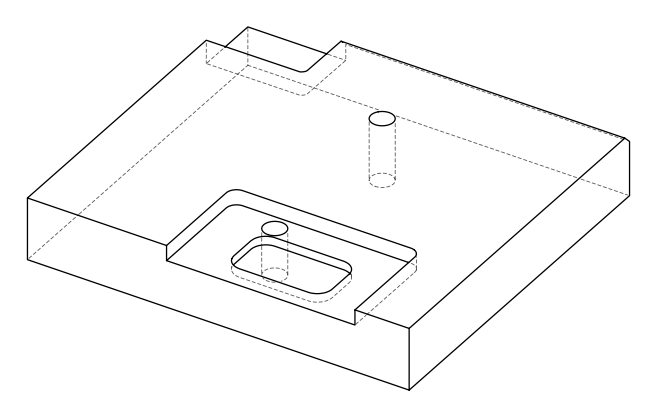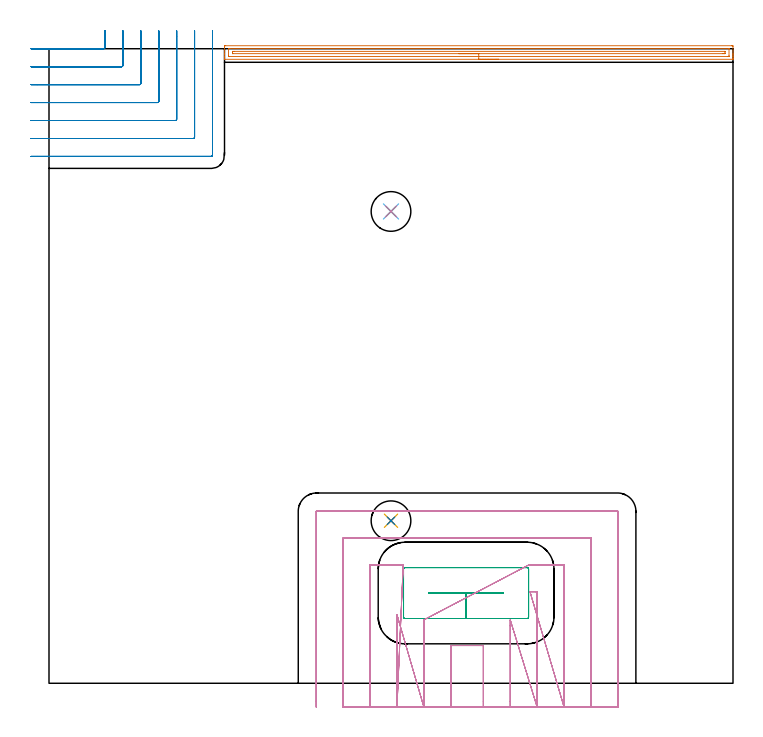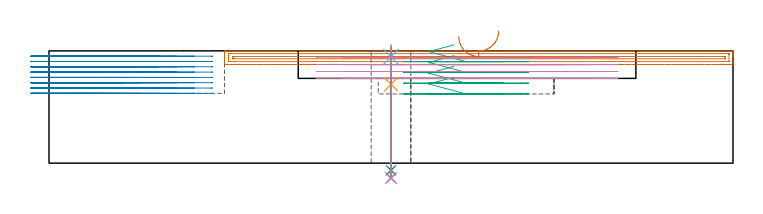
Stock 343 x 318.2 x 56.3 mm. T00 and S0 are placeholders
(PLAN: 10 operations, 8 tool changes, 38.4 min)
(1 AREA_MILL | FG_CHAMFER_SURFACE | UGT0205_001 | 6.3 min | 5998 mm3)
(2 MILL_CORNER_NOTCH_RECTANGULAR | CORNER_NOTCH_RECTANGULAR | NXT0201_011 | Follow Part, ap 3, ae 75% | 12.5 min | 112184 mm3)
(3 MILL_RECTANGULAR_POCKET | POCKET_RECTANGULAR_STRAIGHT | UGT0201_109 | Follow Part, ap 6.35, ae 75% | 2.64 min | 93552 mm3)
(4 MILL_SLOT | SLOT_PARTIAL_RECTANGULAR | UGT0201_100 | Follow Part, ap 4.5, ae 75% | 15.94 min | 162644 mm3)
(5 SPOT_DRILL | STEP1HOLE | NXT0321_9005460120000 | 0.05 min | 172 mm3)
(6 SPOT_DRILL_1 | STEP1HOLE_1 | NXT0321_9005460120000 | 0.05 min | 182 mm3)
(7 DRILL_THROUGH_HOLE_INTO_CENTER | STEP1HOLE | NXT0301_087 | 0.2 min | 4296 mm3)
(8 DRILL_TO_ENLARGE_THROUGH_HOLE | STEP1HOLE | UGT0301_265 | 0.21 min | 8737 mm3)
(9 DRILL_THROUGH_HOLE_INTO_CENTER_1 | STEP1HOLE_1 | NXT0301_087 | 0.25 min | 5747 mm3)
(10 DRILL_TO_ENLARGE_THROUGH_HOLE_1 | STEP1HOLE_1 | UGT0301_265 | 0.26 min | 11547 mm3)
(TOOL UGT0205_001 | Chamfer Mill 20 x 3 x 45 deg. | D20 FL50 Z2)
(TOOL NXT0201_011 | ENDMILL 12mm [2P460-1200-NA 1630] | D12 FL38 Z6)
(TOOL UGT0201_109 | End Mill 25.4 mm | D25.4 FL25 Z2)
(TOOL UGT0201_100 | End Mill 18 mm | D18 FL22 Z2)
(TOOL NXT0321_9005460120000 | NC Spot Drill, 142deg, 12mm, Carbide, Uncoated | D12 PA142 FL30 Z2)
(TOOL NXT0301_087 | Carbide Drill 11.6mm [860.1-1160-058A1-MM 2214] | D11.6 PA140 FL72 Z2)
(TOOL UGT0301_265 | Twist Drill 19.9 mm | D19.9 PA118 FL140 Z2)
(OP 1 AREA_MILL)
G17 G21 G94 G90
T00 M6
G54
G17 G0 G90 X225.5 Y312.9 S1061 M3
G43 Z66.3 H0
G94 G1 X225.462 Z65.428 F250.
X225.348 Z64.563
X225.159 Z63.712
X224.897 Z62.88
X224.563 Z62.074
X224.16 Z61.3
X223.692 Z60.564
X223.16 Z59.872
X222.571 Z59.229
X221.928 Z58.64
X221.236 Z58.108
X220.5 Z57.64
X219.726 Z57.237
X218.92 Z56.903
X218.088 Z56.641
X217.236 Z56.452
X216.372 Z56.338
X215.5 Z56.3
X88.174
X88.01 Y312.902 Z56.288
X88.002 Y313.031 Z56.161
X88. Y313.166 Z56.034
Y313.437 Z55.763
Y314.116 Z55.079
Y315.329 Z53.868
Y315.863 Z53.331
Y319.091 Z50.106
X88.003 Y319.358 Z49.839
X88.01 Y319.693 Z49.504
X88.273 Y319.698 Z49.501
X88.62 Y319.7 Z49.5
X342.38
X342.727 Y319.698 Z49.501
X342.99 Y319.693 Z49.504
X343. Y319.358 Z49.839
Y315.863 Z53.331
Y315.329 Z53.868
Y314.989 Z54.206
Y314.455 Z54.741
Y314.116 Z55.079
Y313.437 Z55.763
Y313.166 Z56.034
X342.998 Y313.031 Z56.161
X342.99 Y312.902 Z56.288
X342.826 Y312.9 Z56.3
X215.5
Y314.314 Z54.886
X90.204 Y314.315 Z54.885
X90.055 Y314.317 Z54.883
X90.019 Y314.319 Z54.881
X90.01 Y314.322 Z54.878
X90.006 Y314.331 Z54.869
X90.003 Y314.362 Z54.838
X90. Y314.514 Z54.686
Y318.008 Z51.192
X90.003 Y318.142 Z51.058
X90.007 Y318.247 Z50.953
X90.01 Y318.276 Z50.924
X90.022 Y318.279 Z50.921
X90.062 Y318.281 Z50.919
X90.407 Y318.285 Z50.915
X90.61 Y318.286 Z50.914
X340.796 Y318.285 Z50.915
X340.945 Y318.283 Z50.917
X340.981 Y318.281 Z50.919
X340.99 Y318.278 Z50.922
X340.994 Y318.268 Z50.932
X340.997 Y318.238 Z50.962
X341. Y318.086 Z51.114
Y314.591 Z54.609
X340.997 Y314.458 Z54.742
X340.993 Y314.353 Z54.847
X340.99 Y314.324 Z54.876
X340.978 Y314.321 Z54.879
X340.938 Y314.319 Z54.881
X340.593 Y314.315 Z54.885
X215.5 Y314.314 Z54.886
Y315.728 Z53.472
X92.194 Y315.729 Z53.471
X92.057 Y315.732 Z53.468
X92.02 Y315.735 Z53.465
X92.01 Y315.738 Z53.462
X92.007 Y315.75 Z53.45
X92.002 Y315.8 Z53.4
X92.001 Y315.863 Z53.337
X92. Y316.053 Z53.147
X92.008 Y316.737 Z52.463
X92.01 Y316.831 Z52.369
X92.019 Y316.865 Z52.335
X92.061 Y316.867 Z52.333
X92.194 Y316.869 Z52.331
X92.95 Y316.871 Z52.329
X93.088
X338.806
X338.943 Y316.868 Z52.332
X338.98 Y316.865 Z52.335
X338.99 Y316.862 Z52.338
X338.993 Y316.85 Z52.35
X338.998 Y316.8 Z52.4
X338.999 Y316.737 Z52.463
X339. Y316.547 Z52.653
X338.992 Y315.863 Z53.337
X338.99 Y315.769 Z53.431
X338.981 Y315.735 Z53.465
X338.939 Y315.733 Z53.467
X338.806 Y315.731 Z53.469
X338.05 Y315.729 Z53.471
X337.912 Y315.728 Z53.472
X215.5
X214.628 Z53.51
X213.764 Z53.624
X212.912 Z53.812
X212.08 Z54.075
X211.274 Z54.409
X210.5 Z54.811
X209.764 Z55.28
X209.072 Z55.811
X208.429 Z56.401
X207.84 Z57.044
X207.308 Z57.736
X206.84 Z58.472
X206.437 Z59.245
X206.103 Z60.051
X205.841 Z60.883
X205.652 Z61.735
X205.538 Z62.6
X205.5 Z63.472
G0 Z66.3
M5
M2
(OP 2 MILL_CORNER_NOTCH_RECTANGULAR)
G17 G21 G94 G90
T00 M6
G54
G17 G0 G90 X-9. Y318.2 S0 M3
G43 Z66.3 H1
Z53.637
G94 G1 X-6. F250.
X27.405 F500.
G3 X28. Y318.795 R0.6
G1 Y324.2
Y327.2 F250.
G0 Z66.3
X-9. Y309.2
Z53.637
G1 X-6.
X36.404 F500.
G3 X37. Y309.796 R0.6
G1 Y324.2
Y327.2 F250.
G0 Z66.3
X-9. Y300.2
Z53.637
G1 X-6.
X45.404 F500.
G3 X46. Y300.796 R0.6
G1 Y324.2
Y327.2 F250.
G0 Z66.3
X-9. Y291.2
Z53.637
G1 X-6.
X54.404 F500.
G3 X55. Y291.796 R0.6
G1 Y324.2
Y327.2 F250.
G0 Z66.3
X-9. Y282.2
Z53.637
G1 X-6.
X63.404 F500.
G3 X64. Y282.796 R0.6
G1 Y324.2
Y327.2 F250.
G0 Z66.3
X-9. Y273.2
Z53.637
G1 X-6.
X72.404 F500.
G3 X73. Y273.796 R0.6
G1 Y324.2
Y327.2 F250.
G0 Z66.3
X-9. Y264.2
Z53.637
G1 X-6.
X81.403 F500.
G3 X82. Y264.797 R0.6
G1 Y324.2
Y327.2 F250.
G0 Z66.3
X-9. Y318.2
Z50.975
G1 X-6.
X27.405 F500.
G3 X28. Y318.795 R0.6
G1 Y324.2
Y327.2 F250.
G0 Z66.3
X-9. Y309.2
Z50.975
G1 X-6.
X36.404 F500.
G3 X37. Y309.796 R0.6
G1 Y324.2
Y327.2 F250.
G0 Z66.3
X-9. Y300.2
Z50.975
G1 X-6.
X45.404 F500.
G3 X46. Y300.796 R0.6
G1 Y324.2
Y327.2 F250.
G0 Z66.3
X-9. Y291.2
Z50.975
G1 X-6.
X54.404 F500.
G3 X55. Y291.796 R0.6
G1 Y324.2
Y327.2 F250.
G0 Z66.3
X-9. Y282.2
Z50.975
G1 X-6.
X63.404 F500.
G3 X64. Y282.796 R0.6
G1 Y324.2
Y327.2 F250.
G0 Z66.3
X-9. Y273.2
Z50.975
G1 X-6.
X72.403 F500.
G3 X73. Y273.797 R0.6
G1 Y324.2
Y327.2 F250.
G0 Z66.3
X-9. Y264.2
Z50.975
G1 X-6.
X81.403 F500.
G3 X82. Y264.797 R0.6
G1 Y324.2
Y327.2 F250.
G0 Z66.3
X-9. Y318.2
Z48.312
G1 X-6.
X27.405 F500.
G3 X28. Y318.795 R0.6
G1 Y324.2
Y327.2 F250.
G0 Z66.3
X-9. Y309.2
Z48.312
G1 X-6.
X36.404 F500.
G3 X37. Y309.796 R0.6
G1 Y324.2
Y327.2 F250.
G0 Z66.3
X-9. Y300.2
Z48.312
G1 X-6.
X45.404 F500.
G3 X46. Y300.796 R0.6
G1 Y324.2
Y327.2 F250.
G0 Z66.3
X-9. Y291.2
Z48.312
G1 X-6.
X54.404 F500.
G3 X55. Y291.796 R0.6
G1 Y324.2
Y327.2 F250.
G0 Z66.3
X-9. Y282.2
Z48.312
G1 X-6.
X63.404 F500.
G3 X64. Y282.796 R0.6
G1 Y324.2
Y327.2 F250.
G0 Z66.3
X-9. Y273.2
Z48.312
G1 X-6.
X72.403 F500.
G3 X73. Y273.797 R0.6
G1 Y324.2
Y327.2 F250.
G0 Z66.3
X-9. Y264.2
Z48.312
G1 X-6.
X81.403 F500.
G3 X82. Y264.797 R0.6
G1 Y324.2
Y327.2 F250.
G0 Z66.3
X-9. Y318.2
Z45.65
G1 X-6.
X27.405 F500.
G3 X28. Y318.795 R0.6
G1 Y324.2
Y327.2 F250.
G0 Z66.3
X-9. Y309.2
Z45.65
G1 X-6.
X36.404 F500.
G3 X37. Y309.796 R0.6
G1 Y324.2
Y327.2 F250.
G0 Z66.3
X-9. Y300.2
Z45.65
G1 X-6.
X45.404 F500.
G3 X46. Y300.796 R0.6
G1 Y324.2
Y327.2 F250.
G0 Z66.3
X-9. Y291.2
Z45.65
G1 X-6.
X54.404 F500.
G3 X55. Y291.796 R0.6
G1 Y324.2
Y327.2 F250.
G0 Z66.3
X-9. Y282.2
Z45.65
G1 X-6.
X63.404 F500.
G3 X64. Y282.796 R0.6
G1 Y324.2
Y327.2 F250.
G0 Z66.3
X-9. Y273.2
Z45.65
G1 X-6.
X72.403 F500.
G3 X73. Y273.797 R0.6
G1 Y324.2
Y327.2 F250.
G0 Z66.3
X-9. Y264.2
Z45.65
G1 X-6.
X81.403 F500.
G3 X82. Y264.797 R0.6
G1 Y324.2
Y327.2 F250.
G0 Z66.3
X-9. Y318.2
Z42.987
G1 X-6.
X27.405 F500.
G3 X28. Y318.795 R0.6
G1 Y324.2
Y327.2 F250.
G0 Z66.3
X-9. Y309.2
Z42.987
G1 X-6.
X36.404 F500.
G3 X37. Y309.796 R0.6
G1 Y324.2
Y327.2 F250.
G0 Z66.3
X-9. Y300.2
Z42.987
G1 X-6.
X45.404 F500.
G3 X46. Y300.796 R0.6
G1 Y324.2
Y327.2 F250.
G0 Z66.3
X-9. Y291.2
Z42.987
G1 X-6.
X54.404 F500.
G3 X55. Y291.796 R0.6
G1 Y324.2
Y327.2 F250.
G0 Z66.3
X-9. Y282.2
Z42.987
G1 X-6.
X63.404 F500.
G3 X64. Y282.796 R0.6
G1 Y324.2
Y327.2 F250.
G0 Z66.3
X-9. Y273.2
Z42.987
G1 X-6.
X72.403 F500.
G3 X73. Y273.797 R0.6
G1 Y324.2
Y327.2 F250.
G0 Z66.3
X-9. Y264.2
Z42.987
G1 X-6.
X81.403 F500.
G3 X82. Y264.797 R0.6
G1 Y324.2
Y327.2 F250.
G0 Z66.3
X-9. Y318.2
Z40.325
G1 X-6.
X27.405 F500.
G3 X28. Y318.795 R0.6
G1 Y324.2
Y327.2 F250.
G0 Z66.3
X-9. Y309.2
Z40.325
G1 X-6.
X36.404 F500.
G3 X37. Y309.796 R0.6
G1 Y324.2
Y327.2 F250.
G0 Z66.3
X-9. Y300.2
Z40.325
G1 X-6.
X45.404 F500.
G3 X46. Y300.796 R0.6
G1 Y324.2
Y327.2 F250.
G0 Z66.3
X-9. Y291.2
Z40.325
G1 X-6.
X54.404 F500.
G3 X55. Y291.796 R0.6
G1 Y324.2
Y327.2 F250.
G0 Z66.3
X-9. Y282.2
Z40.325
G1 X-6.
X63.404 F500.
G3 X64. Y282.796 R0.6
G1 Y324.2
Y327.2 F250.
G0 Z66.3
X-9. Y273.2
Z40.325
G1 X-6.
X72.403 F500.
G3 X73. Y273.797 R0.6
G1 Y324.2
Y327.2 F250.
G0 Z66.3
X-9. Y264.2
Z40.325
G1 X-6.
X81.403 F500.
G3 X82. Y264.797 R0.6
G1 Y324.2
Y327.2 F250.
G0 Z66.3
X-9. Y318.2
Z37.662
G1 X-6.
X27.405 F500.
G3 X28. Y318.795 R0.6
G1 Y324.2
Y327.2 F250.
G0 Z66.3
X-9. Y309.2
Z37.662
G1 X-6.
X36.404 F500.
G3 X37. Y309.796 R0.6
G1 Y324.2
Y327.2 F250.
G0 Z66.3
X-9. Y300.2
Z37.662
G1 X-6.
X45.404 F500.
G3 X46. Y300.796 R0.6
G1 Y324.2
Y327.2 F250.
G0 Z66.3
X-9. Y291.2
Z37.662
G1 X-6.
X54.404 F500.
G3 X55. Y291.796 R0.6
G1 Y324.2
Y327.2 F250.
G0 Z66.3
X-9. Y282.2
Z37.662
G1 X-6.
X63.404 F500.
G3 X64. Y282.796 R0.6
G1 Y324.2
Y327.2 F250.
G0 Z66.3
X-9. Y273.2
Z37.662
G1 X-6.
X72.403 F500.
G3 X73. Y273.797 R0.6
G1 Y324.2
Y327.2 F250.
G0 Z66.3
X-9. Y264.2
Z37.662
G1 X-6.
X81.403 F500.
G3 X82. Y264.797 R0.6
G1 Y324.2
Y327.2 F250.
G0 Z66.3
X-9. Y318.2
Z35.
G1 X-6.
X27.405 F500.
G3 X28. Y318.795 R0.6
G1 Y324.2
Y327.2 F250.
G0 Z66.3
X-9. Y309.2
Z35.
G1 X-6.
X36.404 F500.
G3 X37. Y309.796 R0.6
G1 Y324.2
Y327.2 F250.
G0 Z66.3
X-9. Y300.2
Z35.
G1 X-6.
X45.404 F500.
G3 X46. Y300.796 R0.6
G1 Y324.2
Y327.2 F250.
G0 Z66.3
X-9. Y291.2
Z35.
G1 X-6.
X54.404 F500.
G3 X55. Y291.796 R0.6
G1 Y324.2
Y327.2 F250.
G0 Z66.3
X-9. Y282.2
Z35.
G1 X-6.
X63.404 F500.
G3 X64. Y282.796 R0.6
G1 Y324.2
Y327.2 F250.
G0 Z66.3
X-9. Y273.2
Z35.
G1 X-6.
X72.403 F500.
G3 X73. Y273.797 R0.6
G1 Y324.2
Y327.2 F250.
G0 Z66.3
X-9. Y264.2
Z35.
G1 X-6.
X81.403 F500.
G3 X82. Y264.797 R0.6
G1 Y324.2
Y327.2 F250.
G0 Z66.3
M5
M2
(OP 3 MILL_RECTANGULAR_POCKET)
G17 G21 G94 G90
T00 M6
G54
G17 G0 G90 X203.099 Y45.3 S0 M3
G43 Z66.3 H0
Z59.3
G94 G1 X190.5 Z55.924 F250.
Y45.2 Z55.897
X209.15 Z50.9
X227.8 F500.
Y45.3
X190.5
Y45.2
X209.15
Y32.5
X239.8
G3 X240.5 Y33.2 R0.7
G1 Y57.3
G3 X239.8 Y58. R0.7
G1 X178.5
G3 X177.8 Y57.3 R0.7
G1 Y33.2
G3 X178.5 Y32.5 R0.7
G1 X209.15
X210.15
G0 X203.099 Y45.3 Z53.9
G1 X190.5 Z50.524 F250.
Y45.2 Z50.497
X209.15 Z45.5
X227.8 F500.
Y45.3
X190.5
Y45.2
X209.15
Y32.5
X239.8
G3 X240.5 Y33.2 R0.7
G1 Y57.3
G3 X239.8 Y58. R0.7
G1 X178.5
G3 X177.8 Y57.3 R0.7
G1 Y33.2
G3 X178.5 Y32.5 R0.7
G1 X209.15
X210.15
G0 X203.099 Y45.3 Z48.5
G1 X190.5 Z45.124 F250.
Y45.2 Z45.097
X209.15 Z40.1
X227.8 F500.
Y45.3
X190.5
Y45.2
X209.15
Y32.5
X239.8
G3 X240.5 Y33.2 R0.7
G1 Y57.3
G3 X239.8 Y58. R0.7
G1 X178.5
G3 X177.8 Y57.3 R0.7
G1 Y33.2
G3 X178.5 Y32.5 R0.7
G1 X209.15
X210.15
G0 X203.099 Y45.3 Z43.1
G1 X190.5 Z39.724 F250.
Y45.2 Z39.697
X209.15 Z34.7
X227.8 F500.
Y45.3
X190.5
Y45.2
X209.15
Y32.5
X239.8
G3 X240.5 Y33.2 R0.7
G1 Y57.3
G3 X239.8 Y58. R0.7
G1 X178.5
G3 X177.8 Y57.3 R0.7
G1 Y33.2
G3 X178.5 Y32.5 R0.7
G1 X209.15
X210.15
G0 Z66.3
M5
M2
(OP 4 MILL_SLOT)
G17 G21 G94 G90
T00 M6
G54
G17 G0 G90 X217.8 Y-12. S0 M3
G43 Z66.3 H0
Z52.85
G94 G1 Y-9. F250.
Y18.9 F500.
X201.5
Y-9.
Y-12. F250.
X231.3
Y-9.
Y28.8 F500.
Y31.8 F250.
X244.8 Y-12. F500.
Y-9. F250.
Y45.9 F500.
X244.2
X241.2 F250.
X258.3 Y-12. F500.
Y-9. F250.
Y59.4 F500.
X243.678
X240.678 F250.
X188. Y31.8 F500.
Y28.8 F250.
Y-9. F500.
Y-12. F250.
X174.5 Y34.342 F500.
Y31.342 F250.
Y-9. F500.
Y-12. F250.
X177.619 Y59.4 F500.
X174.619 F250.
X161. F500.
Y-9.
Y-12. F250.
X271.8
Y-9.
Y72.9 F500.
X147.5
Y-9.
Y-12. F250.
X285.3
Y-9.
Y86.2 F500.
G3 X285.1 Y86.4 R0.2
G1 X134.2
G3 X134. Y86.2 R0.2
G1 Y-9.
Y-12. F250.
G0 X217.8 Z49.4
G1 Y-9.
Y18.9 F500.
X201.5
Y-9.
Y-12. F250.
X231.3
Y-9.
Y28.8 F500.
Y31.8 F250.
X244.8 Y-12. F500.
Y-9. F250.
Y45.9 F500.
X244.2
X241.2 F250.
X258.3 Y-12. F500.
Y-9. F250.
Y59.4 F500.
X243.677
X240.677 F250.
X188. Y31.8 F500.
Y28.8 F250.
Y-9. F500.
Y-12. F250.
X174.5 Y34.342 F500.
Y31.342 F250.
Y-9. F500.
Y-12. F250.
X177.62 Y59.4 F500.
X174.62 F250.
X161. F500.
Y-9.
Y-12. F250.
X271.8
Y-9.
Y72.9 F500.
X147.5
Y-9.
Y-12. F250.
X285.3
Y-9.
Y86.2 F500.
G3 X285.1 Y86.4 R0.2
G1 X134.2
G3 X134. Y86.2 R0.2
G1 Y-9.
Y-12. F250.
G0 X217.8 Z45.95
G1 Y-9.
Y18.9 F500.
X201.5
Y-9.
Y-12. F250.
X231.3
Y-9.
Y28.8 F500.
Y31.8 F250.
X244.8 Y-12. F500.
Y-9. F250.
Y45.9 F500.
X244.2
X241.2 F250.
X258.3 Y-12. F500.
Y-9. F250.
Y59.4 F500.
X243.677
X240.677 F250.
X188. Y31.8 F500.
Y28.8 F250.
Y-9. F500.
Y-12. F250.
X174.5 Y34.342 F500.
Y31.342 F250.
Y-9. F500.
Y-12. F250.
X177.62 Y59.4 F500.
X174.62 F250.
X161. F500.
Y-9.
Y-12. F250.
X271.8
Y-9.
Y72.9 F500.
X147.5
Y-9.
Y-12. F250.
X285.3
Y-9.
Y86.2 F500.
G3 X285.1 Y86.4 R0.2
G1 X134.2
G3 X134. Y86.2 R0.2
G1 Y-9.
Y-12. F250.
G0 X217.8 Z42.5
G1 Y-9.
Y18.9 F500.
X201.5
Y-9.
Y-12. F250.
X231.3
Y-9.
Y28.8 F500.
Y31.8 F250.
X244.8 Y-12. F500.
Y-9. F250.
Y45.9 F500.
X244.2
X241.2 F250.
X258.3 Y-12. F500.
Y-9. F250.
Y59.4 F500.
X243.678
X240.678 F250.
X188. Y31.8 F500.
Y28.8 F250.
Y-9. F500.
Y-12. F250.
X174.5 Y34.342 F500.
Y31.342 F250.
Y-9. F500.
Y-12. F250.
X177.619 Y59.4 F500.
X174.619 F250.
X161. F500.
Y-9.
Y-12. F250.
X271.8
Y-9.
Y72.9 F500.
X147.5
Y-9.
Y-12. F250.
X285.3
Y-9.
Y86.2 F500.
G3 X285.1 Y86.4 R0.2
G1 X134.2
G3 X134. Y86.2 R0.2
G1 Y-9.
Y-12. F250.
G0 Z66.3
M5
M2
(OP 5 SPOT_DRILL)
G17 G21 G94 G90
T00 M6
G54
G17 G0 G90 X171.5 Y81.5 S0 M3
G43 Z66.3 H0
G94 G81 G98 Z39.5 F250. R45.5
G80
M5
M2
(OP 6 SPOT_DRILL_1)
G17 G21 G94 G90
T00 M6
G54
G17 G0 G90 X171.5 Y236.6 S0 M3
G43 Z66.3 H0
G94 G81 G98 Z53.3 F250. R59.3
G80
M5
M2
(OP 7 DRILL_THROUGH_HOLE_INTO_CENTER)
G17 G21 G94 G90
T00 M6
G54
G17 G0 G90 X171.5 Y81.5 S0 M3
G43 Z66.3 H1
G94 G73 G98 Z-3.611 F250. Q11.528 R44.5
G80
M5
M2
(OP 8 DRILL_TO_ENLARGE_THROUGH_HOLE)
G17 G21 G94 G90
T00 M6
G54
G17 G0 G90 X171.5 Y81.5 S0 M3
G43 Z66.3 H0
G94 G81 G98 Z-7.479 F250. R44.5
G80
M5
M2
(OP 9 DRILL_THROUGH_HOLE_INTO_CENTER_1)
G17 G21 G94 G90
T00 M6
G54
G17 G0 G90 X171.5 Y236.6 S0 M3
G43 Z66.3 H1
G94 G73 G98 Z-3.611 F250. Q9.985 R58.3
G80
M5
M2
(OP 10 DRILL_TO_ENLARGE_THROUGH_HOLE_1)
G17 G21 G94 G90
T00 M6
G54
G17 G0 G90 X171.5 Y236.6 S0 M3
G43 Z66.3 H0
G94 G73 G98 Z-7.479 F250. Q15.945 R58.3
G80
M5
M2
